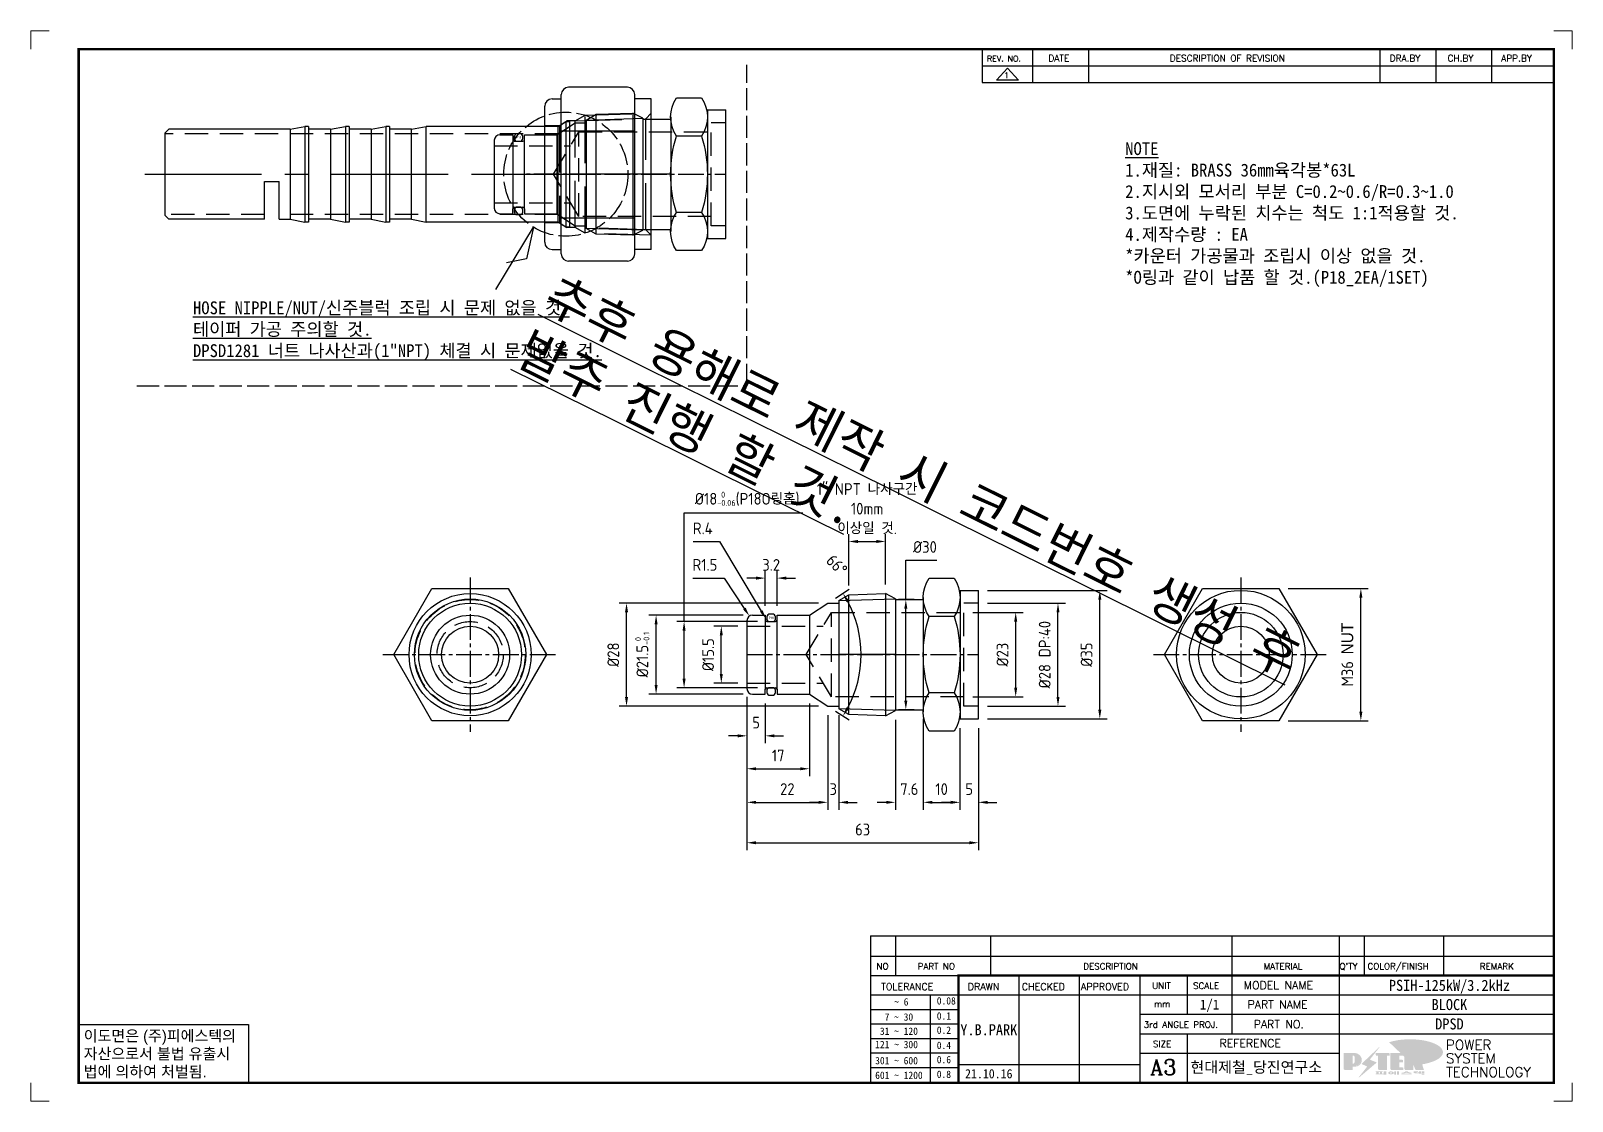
# Model space of a CAD drawing. Header units: millimetres. Extents: x 6089 to 10633, y -545 to 822.
# Drawn here: x 8567.2 to 8986.7, y -545.3 to -254 of the extents above; entities that cross this region are included whole.
import ezdxf
from ezdxf.enums import TextEntityAlignment as Align

# ---------------------------------------------------------------- set-up
doc = ezdxf.new("R2010")
doc.units = ezdxf.units.MM
for name, pattern in [('AM_ISO02W050', [7.5, 6, -1.5]), ('CENTER', [50.8, 31.75, -6.35, 6.35, -6.35]), ('CENTER1', [10, 7, -1, 1, -1]), ('HIDDEN', [9.525, 6.35, -3.175]), ('HIDDENX2', [19.05, 12.7, -6.35])]:
    doc.linetypes.add(name, pattern=pattern)
for name, color, linetype in [('CENTER', 1, 'CENTER'), ('FORMAT-1', 7, 'Continuous'), ('line', 3, 'Continuous'), ('THIN', 3, 'Continuous')]:
    doc.layers.add(name, color=color, linetype=linetype)
doc.styles.add('h1', font='')
doc.styles.add('HAN', font='')
doc.styles.add('RC', font='ROMANC.SHX')
doc.styles.add('ROMANT', font='romant')
doc.styles.add('RT', font='ROMANT.SHX', dxfattribs={"oblique": 15})
doc.styles.get("Standard").update_dxf_attribs({"font": 'ISOCP.SHX', "bigfont": 'WHGTXT.SHX'})
doc.styles.get('h1').set_extended_font_data('New Gulim')
doc.styles.get('HAN').set_extended_font_data('GulimChe')
doc.dimstyles.new('PS-1', dxfattribs={"dimtxt": 3.2, "dimasz": 2.5, "dimexe": 2, "dimexo": 2.5, "dimgap": 2, "dimtad": 1, "dimtoh": 1, "dimrnd": 0.05, "dimzin": 12, "dimdsep": 46, "dimtxsty": 'Standard', "dimcen": 0, "dimclrt": 2, "dimazin": 3, "dimtfac": 1, "dimtofl": 0, "dimtmove": 0, "dimatfit": 3, "dimfxl": 0, "dimtolj": 1, "dimtzin": 0, "dimarcsym": 0})

# ---------------------------------------------------------------- blocks, each defined once
blk = doc.blocks.new('re3')
at = {"color": 180}
for p, q in [((0, 0), (0, -4.55)), ((6.87, -0.64), (3.86, -3.91)), ((9.88, -3.91), (3.86, -3.91)), ((6.87, -0.64), (9.88, -3.91)), ((13.74, -4.55), (13.74, 0)), ((28.97, -4.55), (28.97, 0)), ((108.25, -4.55), (108.25, 0)), ((123.49, -4.55), (123.49, 0)), ((138.64, -4.55), (138.64, 0)), ((0, -4.55), (155.53, -4.55))]:
    blk.add_line(p, q, dxfattribs=at)
at = {"color": 2, "style": 'RC', "oblique": 15}
blk.add_attdef('REV.NO', text='', height=1.56, dxfattribs=at).set_placement((6.59, -2.56), align=Align.MIDDLE_CENTER)
blk.add_attdef('-1', text='', height=1.56, dxfattribs=at).set_placement((9.37, -1.66), align=Align.MIDDLE_LEFT)
at = {"color": 2, "style": 'HAN'}
for tag, p in [('REV.-DATE', (21.36, -2.28)), ('DRA.BY', (115.87, -2.28)), ('CH.BY', (131.07, -2.28)), ('APP.BY', (147.09, -2.28))]:
    blk.add_attdef(tag, text='', height=2.5, dxfattribs=at).set_placement(p, align=Align.MIDDLE_CENTER)
blk.add_attdef('DESCRIPTION-OF-REVISION', text='', height=2.5, dxfattribs=at).set_placement((31.61, -2.28), align=Align.MIDDLE_LEFT)
blk = doc.blocks.new('no3')
at = {"color": 180}
for p, q in [((0, 5.5), (0, 0)), ((0, 5.5), (186, 5.5)), ((6.79, 5.5), (6.79, 0)), ((32.74, 0.11), (32.74, 5.5)), ((98.4, 5.5), (98.4, 0)), ((127.61, 5.5), (127.61, 0)), ((134.43, 5.5), (134.43, 0)), ((155.98, 5.5), (155.98, 0))]:
    blk.add_line(p, q, dxfattribs=at)
at = {"color": 2, "style": 'HAN'}
for tag, p in [('PART-NO', (19.76, 2.75)), ('MATERIAL', (111.38, 2.75)), ("Q'TY", (131.02, 2.75)), ('COLOR/FINISH', (145.2, 2.75)), ('REMARK', (170.76, 2.75))]:
    blk.add_attdef(tag, text='', height=2.9, dxfattribs=at).set_placement(p, align=Align.MIDDLE_CENTER)
blk.add_attdef('DESCRIPTION', text='', height=2.9, dxfattribs=at).set_placement((34.51, 2.75), align=Align.MIDDLE_LEFT)
at = {"color": 2, "style": 'RT', "oblique": 15}
blk.add_attdef('NO', text='', height=1.74, dxfattribs=at).set_placement((3.38, 2.51), align=Align.MIDDLE_CENTER)
blk = doc.blocks.new('t3')
for p, q in [((0, 15.88), (46.25, 15.88)), ((0, 15.88), (0, 0)), ((46.25, 15.88), (46.25, 0)), ((0, 0), (46.25, 0))]:
    blk.add_line(p, q)
at = {"color": 1, "style": 'h1'}
for s, p in [('이도면은 (주)피에스텍의', (1.4, 11.29)), ('자산으로서 불법 유출시', (1.4, 6.41)), ('법에 의하여 처벌됨.', (1.4, 1.52))]:
    blk.add_text(s, height=3, dxfattribs=at).set_placement(p)
blk = doc.blocks.new('new LOGO')
at = {"layer": 'line'}
h = blk.add_hatch(color=1, dxfattribs=at)
h.paths.add_polyline_path([(41.5, 16.4), (54.3, 16.4, 1), (54.3, 82.9), (0, 82.9), (0, -0.1), (41.5, -0.1)])
h.paths.add_polyline_path([(41.5, 27.9), (41.5, 71.9), (43.6, 71.9, -0.414214), (54.6, 60.9), (54.6, 38.9, -0.414214), (43.6, 27.9)], flags=16)
h.paths.add_polyline_path([(214.7, 71.9), (227.5, 71.9), (227.5, 82.9), (159.7, 82.9), (159.7, 71.9), (172.5, 71.9), (172.5, -0.1), (214.7, -0.1)])
h.paths.add_polyline_path([(276, 37.4), (294.8, 37.4), (294.8, 49.1), (276, 49.1), (276, 71.9), (294.8, 71.9), (294.8, 82.9), (234.5, 82.9), (234.5, -0.1), (297, -0.1), (297, 10.9), (276, 10.9)])
h.paths.add_polyline_path([(347.2, 35.2), (359.7, -0.1), (400.5, -0.1), (379.6, 66.8), (399.7, 82.9), (380.6, 82.9), (347.2, 61.6), (347.2, 82.9), (305.5, 82.9), (305.5, -0.1), (347.2, -0.1)])
h = blk.add_hatch(color=250, dxfattribs=at)
h.paths.add_polyline_path([(44.5, 69.4), (46.6, 69.4, -0.129793), (52, 68, 0.221832), (43.6, 71.9), (41.5, 71.9), (41.5, 27.9), (43.6, 27.9, 0.02048), (44.5, 28)], flags=17)
h.paths.add_polyline_path([(44.5, 13.9), (57.3, 13.9, 0.72362), (77.1, 73.9, -0.679777), (54.3, 16.4), (41.5, 16.4), (41.5, -0.1), (3, -0.1), (3, -2.6), (44.5, -2.6)])
h.paths.add_polyline_path([(117.9, 14.2), (71.5, -44.4), (77.1, -39.6), (120.8, 15.6), (92, 28.9), (173.3, 106), (177.5, 111.4), (89.1, 27.6)])
h.paths.add_polyline_path([(162.7, 71.9), (162.7, 69.4), (172.5, 69.4), (172.5, 71.9)], flags=17)
h.paths.add_polyline_path([(217.7, 69.4), (230.5, 69.4), (230.5, 80.4), (227.5, 80.4), (227.5, 71.9), (214.7, 71.9), (214.7, -0.1), (175.5, -0.1), (175.5, -2.6), (217.7, -2.6)])
h.paths.add_polyline_path([(297.8, 46.6), (294.8, 46.6), (294.8, 37.4), (276, 37.4), (276, 10.9), (279, 10.9), (279, 34.9), (297.8, 34.9)])
h.paths.add_polyline_path([(300, 8.4), (297, 8.4), (297, -0.1), (237.5, -0.1), (237.5, -2.6), (300, -2.6)])
h.paths.add_polyline_path([(297.8, 80.4), (294.8, 80.4), (294.8, 71.9), (276, 71.9), (276, 49.1), (279, 49.1), (279, 69.4), (297.8, 69.4)])
h.paths.add_polyline_path([(350.2, 80.4), (347.2, 80.4), (347.2, 61.6), (350.2, 63.5)])
h.paths.add_polyline_path([(350.2, 26.7), (347.2, 35.2), (347.2, -0.1), (308.5, -0.1), (308.5, -2.6), (350.2, -2.6)])
h.paths.add_polyline_path([(402.7, 80.4), (396.5, 80.4), (379.6, 66.8), (400.5, -0.1), (361.8, -0.1), (362.7, -2.6), (403.5, -2.6), (382.6, 64.3)])
blk.add_hatch(color=5, dxfattribs=at).paths.add_polyline_path([(166.3, 35), (131, 49), (180.4, 112.7), (92, 28.9), (120.8, 15.6), (74.4, -43)])
h = blk.add_hatch(color=253, dxfattribs=at)
edge = h.paths.add_edge_path()
edge.add_ellipse((333.9, 86.4), major_axis=(-165.9, 0), ratio=0.39426, start_angle=111.51268, end_angle=334.46902)
edge.add_ellipse((314.1, 81.2), major_axis=(-153.7, 0), ratio=0.40699, start_angle=121.30662, end_angle=327.74369, ccw=False)
edge.add_line((394, 27.8), (394.7, 25.6))
h = blk.add_hatch(color=250, dxfattribs=at)
edge = h.paths.add_edge_path()
edge.add_ellipse((237.8, -17.6), major_axis=(-14.3, 0), ratio=0.526336, start_angle=192.2456, end_angle=269.07481)
edge.add_line((238.1, -10.1), (237.6, -10.1))
edge.add_ellipse((237.8, -17.6), major_axis=(-14.3, 0), ratio=0.526336, start_angle=270.92519, end_angle=449.07481)
edge.add_line((237.6, -25.1), (238.1, -25.1))
edge.add_ellipse((237.8, -17.6), major_axis=(-14.3, 0), ratio=0.526336, start_angle=450.92519, end_angle=527.7544)
edge.add_line((251.7, -19.2), (254.1, -19.2))
edge.add_line((254.1, -19.2), (254.1, -27.1))
edge.add_line((254.1, -27.1), (263.1, -27.1))
edge.add_line((263.1, -27.1), (263.1, -10.1))
edge.add_line((263.1, -10.1), (254.1, -10.1))
edge.add_line((254.1, -10.1), (254.1, -16))
edge.add_line((254.1, -16), (251.7, -16))
h.paths.add_polyline_path([(241, -16.4), (241, -18.7, -1), (234.4, -18.7), (234.4, -16.4, -1)], flags=16)
h.paths.add_polyline_path([(278.2, -10.1), (268.1, -10.1), (268.1, -27.1), (278.2, -27.1)])
h.paths.add_polyline_path([(310.3, -10.1), (310.3, -11.1, -0.157169), (289.3, -17.5), (294, -19.9, 0.128407), (316.3, -15.9, 0.128407), (338.6, -19.9), (343.3, -17.5, -0.157169), (322.2, -11.1), (322.2, -10.1)])
h.paths.add_polyline_path([(342.1, -25.1), (342.1, -22.3), (290.4, -22.3), (290.4, -25.1)])
h.paths.add_polyline_path([(352, -10.1), (352, -16.2, 0.414214), (354, -18.2), (378.7, -18.2), (378.7, -19.6), (390.2, -19.6), (390.2, -10.1), (378.7, -10.1), (378.7, -13.6), (374.7, -13.6), (374.7, -15.1), (378.7, -15.1), (378.7, -16.2), (364.7, -16.2), (364.7, -15.1), (371.2, -15.1), (371.2, -13.6), (364.7, -13.6), (364.7, -12.6), (374.7, -12.6), (374.7, -10.1)])
h.paths.add_polyline_path([(393.8, -10.1), (393.8, -19.6), (405, -19.6), (405, -10.1)])
h.paths.add_polyline_path([(405, -27.1), (405, -20.9), (356.8, -20.9), (356.8, -23), (391.8, -23), (391.8, -27.1)])
h.paths.add_polyline_path([(200.4, -10.1), (200.4, -22.3), (193.2, -22.3), (193.2, -12.6), (196.6, -12.6), (196.6, -10.1), (161, -10.1), (161, -12.6), (164.5, -12.6), (164.5, -22.3), (161, -22.3), (161, -25.1), (200.4, -25.1), (200.4, -27.1), (213.9, -27.1), (213.9, -10.1)])
h.paths.add_polyline_path([(182, -12.6), (175.6, -12.6), (175.6, -22.3), (182, -22.3)], flags=17)
blk = doc.blocks.new('format-3')
at = {"color": 3, "lineweight": 9}
for p, q in [((0, 286.3), (0, 291.3)), ((5, 291.3), (0, 291.3)), ((414.5, 291.3), (419.5, 291.3)), ((419.5, 286.3), (419.5, 291.3)), ((0, 5), (0, 0)), ((419.5, 5), (419.5, 0)), ((5, 0), (0, 0)), ((414.5, 0), (419.5, 0))]:
    blk.add_line(p, q, dxfattribs=at)
at = {"color": 180}
for p, q in [((258.97, 281.75), (258.97, 286.3)), ((272.71, 281.75), (272.71, 286.3)), ((287.94, 281.75), (287.94, 286.3)), ((367.22, 281.75), (367.22, 286.3)), ((382.45, 281.75), (382.45, 286.3)), ((397.61, 281.75), (397.61, 286.3)), ((258.97, 281.75), (414.5, 281.75)), ((228.5, 39.49), (228.5, 5)), ((228.5, 39.49), (414.5, 39.49)), ((235.29, 39.49), (235.29, 34.21)), ((261.24, 34.21), (261.24, 39.49)), ((326.9, 39.49), (326.9, 34.21)), ((356.11, 39.49), (356.11, 34.21)), ((362.93, 39.49), (362.93, 34.21)), ((384.48, 39.49), (384.48, 34.21)), ((228.5, 34.21), (252.48, 34.21)), ((268.96, 5), (268.96, 34.21)), ((285.45, 5), (285.45, 34.21)), ((301.94, 5), (301.94, 34.21)), ((314.72, 34.21), (314.72, 23.65)), ((326.9, 34.21), (326.9, 18.37)), ((356.11, 34.21), (356.11, 5)), ((228.5, 28.93), (252.48, 28.93)), ((244.89, 5.23), (244.89, 28.93)), ((252.48, 28.93), (414.5, 28.93)), ((228.5, 24.98), (252.48, 24.98)), ((228.5, 21.03), (252.48, 21.03)), ((301.94, 23.65), (414.5, 23.65)), ((228.5, 17.08), (252.48, 17.08)), ((301.94, 18.37), (414.5, 18.37)), ((314.72, 18.37), (314.72, 5)), ((228.5, 13.13), (252.48, 13.13)), ((301.94, 13.09), (356.11, 13.09)), ((228.5, 9.18), (252.48, 9.18)), ((252.48, 9.95), (301.94, 9.95))]:
    blk.add_line(p, q, dxfattribs=at)
at = {"const_width": 0.7}
blk.add_lwpolyline([(252.48, 5), (252.48, 34.21), (414.5, 34.21)], dxfattribs=at)
at = {"layer": 'FORMAT-1', "const_width": 0.7}
blk.add_lwpolyline([(13, 5), (13, 286.3), (414.5, 286.3), (414.5, 5)], close=True, dxfattribs=at)
blk.add_blockref('t3', (13, 5))
at = {"xscale": 0.05400000000000027, "yscale": 0.05400000000000027, "zscale": 0.05400000000000027}
blk.add_blockref('new LOGO', (357.35, 8.65), dxfattribs=at)
at = {"color": 2}
for s, height, style, p in [('REV. NO.', 1.56, 'RC', (260.23, 282.95)), ('DATE', 1.788, 'RC', (276.95, 282.94)), ('DESCRIPTION OF REVISION', 1.7875, 'RC', (309.98, 282.94)), ('DRA.BY', 1.788, 'RC', (369.83, 282.94)), ('CH.BY', 1.788, 'RC', (385.59, 282.94)), ('APP.BY', 1.788, 'RC', (400.18, 282.94)), ('COLOR/FINISH', 1.7424, 'RC', (363.8, 35.83)), ('NO', 1.742, 'RC', (230.16, 35.83)), ('PART NO', 1.742, 'RC', (241.36, 35.83)), ('DESCRIPTION', 1.7424, 'RC', (286.43, 35.83)), ('MATERIAL', 1.742, 'RC', (335.52, 35.83)), ("Q'TY", 1.742, 'RC', (356.17, 35.83)), ('REMARK', 1.742, 'RC', (394.37, 35.83)), (' TOLERANCE', 1.9, 'RC', (230.11, 30.22)), ('DRAWN', 1.9, 'RC', (255, 30.22)), ('CHECKED', 1.9, 'RC', (269.71, 30.22)), ('APPROVED', 1.9, 'RC', (285.8, 30.22)), ('UNIT', 1.742, 'RC', (305.19, 30.55)), ('SCALE', 1.742, 'RC', (316.32, 30.55)), ('MODEL NAME', 2.178, 'RC', (330.12, 30.46)), ('    ~ 6', 2, 'HAN', (229.8, 26.03)), ('0.08', 2, 'HAN', (246.57, 26.31)), ('mm', 1.742, 'RC', (305.67, 25.56)), ('PART NAME', 2.178, 'RC', (331.17, 25.24)), ('  7 ~ 30', 2, 'HAN', (229.8, 21.91)), ('0.1', 2, 'HAN', (246.57, 22.2)), ('3rd ANGLE PROJ.', 1.7424, 'RC', (302.87, 19.97)), ('PART NO.', 2.178, 'RC', (332.84, 19.85)), (' 31 ~ 120', 2, 'HAN', (229.8, 18.04)), ('0.2', 2, 'HAN', (246.57, 18.32)), ('REFERENCE', 2.178, 'RC', (323.52, 14.69)), ('121 ~ 300', 2, 'HAN', (229.8, 14.42)), ('0.4', 2, 'HAN', (246.57, 14.2)), ('SIZE', 1.742, 'RC', (305.39, 14.71)), ('301 ~ 600', 2, 'HAN', (229.8, 10.04)), ('0.6', 2, 'HAN', (246.57, 10.32)), ('601 ~ 1200', 2, 'HAN', (229.8, 6.05)), ('0.8', 2, 'HAN', (246.57, 6.33))]:
    blk.add_text(s, height=height, dxfattribs=dict(at, style=style)).set_placement(p)
at = {"style": 'ROMANT'}
for s, p in [('POWER', (385.15, 13.96)), ('SYSTEM', (385.15, 10.31)), ('TECHNOLOGY', (385.15, 6.56))]:
    blk.add_text(s, height=2.7, dxfattribs=at).set_placement(p)
at = {"color": 2, "lineweight": 25, "style": 'RC'}
blk.add_text('A3', height=4.182, dxfattribs=at).set_placement((304.61, 7.14))
at = {"style": 'HAN'}
for tag, height, p in [('MODEL-NAME', 3, (386.1, 31.53)), ('SCALE', 2.7, (320.81, 26.29)), ('PART-NAME', 3, (386.1, 26.29)), ('CH-BY', 3, (277.21, 19.44)), ('PART-NO', 3, (386.1, 21.01)), ('DRA-BY', 3, (260.72, 19.44)), ('APP-BY', 3, (293.7, 19.44)), ('DRA-DATE', 2.5, (260.72, 7.47)), ('CH-DATE', 2.5, (277.21, 7.47)), ('APP-DATE', 2.5, (293.7, 7.47)), ('관련업체', 3, (333.52, 9.26))]:
    blk.add_attdef(tag, text='', height=height, dxfattribs=at).set_placement(p, align=Align.MIDDLE_CENTER)
blk = doc.blocks.new('A$C2CBF475D')
at = {"color": 6}
for p, q in [((-77, 12.25), (-73, 13)), ((-73, 13), (-73, -13)), ((-72, 13), (-73, 13)), ((-72, 13), (-72, -13)), ((-66, 12.25), (-62, 13)), ((-62, 13), (-62, -13)), ((-61, 13), (-62, 13)), ((-61, 13), (-61, -13)), ((-55, 12.25), (-51, 13)), ((-51, 13), (-51, -13)), ((-50, 13), (-51, 13)), ((-50, 13), (-50, -13)), ((-44, 12.25), (-40, 13)), ((-40, -13), (-40, 13)), ((-4.08, 13), (-40, 13)), ((-4.08, 12.99), (-2, 14.34)), ((-4.08, -13), (-4.08, 13)), ((-2, 14.34), (-2, -14.34)), ((-2, 14.34), (-1, 14.34)), ((-1, 14.34), (-1, -14.34)), ((-111, 11.25), (-110, 12.25)), ((-111, -11.25), (-111, 11.25)), ((-77, 12.25), (-110, 12.25)), ((-77, 12.25), (-77, -12.25)), ((-66, 12.25), (-72, 12.25)), ((-66, 12.25), (-66, -12.25)), ((-55, 12.25), (-61, 12.25)), ((-55, 12.25), (-55, -12.25)), ((-44, 12.25), (-50, 12.25)), ((-44, -12.25), (-44, 12.25)), ((-84, -2), (-80, -2)), ((-84, -12.25), (-84, -2)), ((-80, -12.25), (-80, -2)), ((-110, -12.25), (-111, -11.25)), ((-84, -12.25), (-110, -12.25)), ((-80, -12.25), (-77, -12.25)), ((-77, -12.25), (-73, -13)), ((-66, -12.25), (-72, -12.25)), ((-66, -12.25), (-62, -13)), ((-55, -12.25), (-61, -12.25)), ((-55, -12.25), (-51, -13)), ((-44, -12.25), (-50, -12.25)), ((-44, -12.25), (-40, -13)), ((-72, -13), (-73, -13)), ((-61, -13), (-62, -13)), ((-50, -13), (-51, -13)), ((-4.08, -13), (-40, -13)), ((-4.08, -12.99), (-2, -14.34)), ((-2, -14.34), (-1, -14.34))]:
    blk.add_line(p, q, dxfattribs=at)
at = {"color": 2, "linetype": 'HIDDEN'}
for p, q in [((-4.08, 11), (-1, 13)), ((-4.08, 11), (-111, 11)), ((-84, -11), (-111, -11)), ((-4.08, -11), (-77, -11)), ((-4.08, -11), (-1, -13))]:
    blk.add_line(p, q, dxfattribs=at)
at = {"color": 1, "linetype": 'CENTER'}
blk.add_line((-116.57, 0), (6.31, 0), dxfattribs=at)
blk = doc.blocks.new('A$C706B1240')
at = {"color": 230}
for p, q in [((0, -21.67), (0, 21.67)), ((18, 23.67), (2, 23.67)), ((20, -21.67), (20, 21.67)), ((-4.5, -18.5), (-4.5, 18.5)), ((-2.5, 20.5), (0, 20.5)), ((24.5, 20.5), (20, 20.5)), ((24.5, -20.5), (24.5, 20.5)), ((0, 11.84), (20, 11.84)), ((0, -11.84), (20, -11.84)), ((-2.5, -20.5), (0, -20.5)), ((24.5, -20.5), (20, -20.5)), ((18, -23.67), (2, -23.67))]:
    blk.add_line(p, q, dxfattribs=at)
at = {"color": 2, "linetype": 'HIDDENX2'}
for p, q in [((-0.5, 13.21), (-4.5, 13.21)), ((-0.5, 13.21), (1.49, 14.5)), ((-0.5, 13.21), (-0.5, -13.21)), ((3.8, 14.5), (1.49, 14.5)), ((6.5, -16.06), (6.5, 16.06)), ((-0.5, -13.21), (-4.5, -13.21)), ((-0.5, -13.21), (1.49, -14.5)), ((3.8, -14.5), (1.49, -14.5))]:
    blk.add_line(p, q, dxfattribs=at)
at = {"color": 1, "linetype": 'CENTER1'}
blk.add_line((29.5, 0), (-9.5, 0), dxfattribs=at)
at = {"color": 2, "linetype": 'HIDDENX2'}
for points in [[(3.8, 14.5), (6.5, 16.06), (24.5, 16.62)], [(22.98, -15.1), (3.8, -14.5), (3.8, 14.5), (22.98, 15.1)], [(24.5, -16.62), (22.98, -15.1), (22.98, 15.1), (24.5, 16.62)], [(24.5, -16.62), (6.5, -16.06), (3.8, -14.5)]]:
    blk.add_lwpolyline(points, dxfattribs=at)
at = {"color": 230}
for centre, start, end in [((2, 21.67), 90, 180), ((18, 21.67), 360, 90), ((-2.5, 18.5), 90, 180), ((-2.5, -18.5), 180, 270), ((2, -21.67), 180, 270), ((18, -21.67), 270, 0)]:
    blk.add_arc(centre, 2, start, end, dxfattribs=at)
blk = doc.blocks.new('A$C6B0A16A3')
for p, q in [((2.5, 14.75), (2.5, -14.75)), ((5.21, -16.31), (5.21, 16.31)), ((15.21, 16.62), (15.21, -16.62))]:
    blk.add_line(p, q)
blk.add_lwpolyline([(2.5, 14.75), (17.92, 15.23), (17.92, -15.23), (2.5, -14.75)])
at = {"layer": 'CENTER'}
blk.add_line((17.92, 0), (2.5, 0), dxfattribs=at)
at = {"layer": 'THIN'}
for p, q in [((2.5, 14.75), (5.21, 16.31)), ((5.21, 16.31), (15.21, 16.62)), ((17.92, 15.23), (15.21, 16.62)), ((5.21, -16.31), (2.5, -14.75)), ((15.21, -16.62), (5.21, -16.31)), ((15.21, -16.62), (17.92, -15.23))]:
    blk.add_line(p, q, dxfattribs=at)
blk = doc.blocks.new('A$C01193391')
at = {"color": 30}
for p, q in [((-2.21, 17.5), (3, 17.5)), ((-2, 17.5), (-2, -17.5)), ((3, -17.5), (3, 17.5)), ((-43, 10.75), (-38, 14)), ((-38, 14), (-35, 14)), ((-19.58, 15), (-12, 15)), ((-12, 15.59), (-12, -15.59)), ((-60, 9.25), (-60, -9.25)), ((-58.5, 10.75), (-55, 10.75)), ((-55, 10.75), (-55, 9.4)), ((-55, 9.4), (-55, -9.4)), ((-54.6, 9), (-52.2, 9)), ((-51.8, 10.75), (-43, 10.75)), ((-51.8, 9.4), (-51.8, 10.75)), ((-51.8, -9.4), (-51.8, 9.4)), ((-43, 10.75), (-43, -10.75)), ((-3.61, 10.39), (-10.4, 10.39)), ((-58.5, -10.75), (-55, -10.75)), ((-55, -10.75), (-55, -9.4)), ((-54.6, -9), (-52.2, -9)), ((-51.8, -9.4), (-51.8, -10.75)), ((-51.8, -10.75), (-43, -10.75)), ((-43, -10.75), (-38, -14)), ((-3.61, -10.39), (-10.4, -10.39)), ((-38, -14), (-35, -14)), ((-19.58, -15), (-12, -15)), ((-2.21, -17.5), (3, -17.5))]:
    blk.add_line(p, q, dxfattribs=at)
at = {"color": 2, "linetype": 'HIDDEN'}
for p, q in [((3, 14), (-1, 14)), ((-1, -14), (-1, 14)), ((-37, -11.5), (-37, 11.5)), ((-60, 7.75), (-39.25, 7.75)), ((-60, -7.75), (-39.25, -7.75)), ((3, -14), (-1, -14))]:
    blk.add_line(p, q, dxfattribs=at)
at = {"color": 1, "linetype": 'CENTER1'}
blk.add_line((-60, 0), (3, 0), dxfattribs=at)
at = {"color": 30}
blk.add_lwpolyline([(-3.61, 20.78, -0.309401), (-3.61, 10.39, -0.154701), (-3.61, -10.39, -0.309401), (-3.61, -20.78), (-10.4, -20.78, -0.309401), (-10.4, -10.39, -0.154701), (-10.4, 10.39, -0.309401), (-10.4, 20.78)], format="xyb", close=True, dxfattribs=at)
for points in [[(-54.06, 11, 0.536675), (-54.06, 9), (-52.74, 9, 0.536675), (-52.74, 11)], [(-54.06, -9, 0.536675), (-54.06, -11), (-52.74, -11, 0.536675), (-52.74, -9)]]:
    blk.add_lwpolyline(points, format="xyb", close=True)
at = {"color": 2, "linetype": 'HIDDEN'}
blk.add_lwpolyline([(-1, -11.5), (-37, -11.5), (-43.91, 0), (-37, 11.5), (-1, 11.5)], dxfattribs=at)
at = {"color": 30}
for centre, radius, start, end in [((-58.5, 9.25), 1.5, 90, 180), ((-54.6, 9.4), 0.4, 180, 270), ((-52.2, 9.4), 0.4, 270, 0), ((-58.5, -9.25), 1.5, 180, 270), ((-54.6, -9.4), 0.4, 90, 180), ((-52.2, -9.4), 0.4, 0, 90)]:
    blk.add_arc(centre, radius, start, end, dxfattribs=at)
blk.add_blockref('A$C6B0A16A3', (-37.5, 0))
at = {"color": 2}
blk.add_text('P18', height=0.6, dxfattribs=at).set_placement((-54.04, 10.02), align=Align.MIDDLE_LEFT)
blk = doc.blocks.new('*D448')
at = {"color": 0, "lineweight": -2}
for p, q in [((8761.09, -412.99), (8735.37, -412.99)), ((8737.37, -431.99), (8737.37, -415.49)), ((8761.09, -434.49), (8735.37, -434.49))]:
    blk.add_line(p, q, dxfattribs=at)
at = {"color": 0}
for points in [[(8736.96, -415.49), (8737.79, -415.49), (8737.37, -412.99)], [(8736.96, -431.99), (8737.79, -431.99), (8737.37, -434.49)]]:
    blk.add_solid(points, dxfattribs=at)
at = {"layer": 'DEFPOINTS', "color": 0}
for p in [(8737.37, -412.99), (8763.59, -412.99), (8763.59, -434.49)]:
    blk.add_point(p, dxfattribs=at)
at = {"color": 2, "insert": (8733.63, -423.74), "char_height": 3.2, "attachment_point": 5, "rotation": 90}
blk.add_mtext('\\A1;%%C21.5{\\H1.600000;\\S 0^ -0.1;}', dxfattribs=at)
blk = doc.blocks.new('*D458')
at = {"color": 0, "lineweight": -2}
for p, q in [((8759.59, -415.99), (8753.12, -415.99)), ((8755.12, -428.99), (8755.12, -418.49)), ((8759.59, -431.49), (8753.12, -431.49))]:
    blk.add_line(p, q, dxfattribs=at)
at = {"color": 0}
for points in [[(8754.7, -418.49), (8755.54, -418.49), (8755.12, -415.99)], [(8754.7, -428.99), (8755.54, -428.99), (8755.12, -431.49)]]:
    blk.add_solid(points, dxfattribs=at)
at = {"layer": 'DEFPOINTS', "color": 0}
for p in [(8755.12, -415.99), (8762.09, -415.99), (8762.09, -431.49)]:
    blk.add_point(p, dxfattribs=at)
at = {"color": 2, "insert": (8751.52, -423.74), "char_height": 3.2, "attachment_point": 5, "rotation": 90}
blk.add_mtext('\\A1;%%C15.5', dxfattribs=at)
blk = doc.blocks.new('*D451')
at = {"color": 0, "lineweight": -2}
for p, q in [((8781.59, -409.74), (8727.32, -409.74)), ((8729.32, -435.24), (8729.32, -412.24)), ((8781.59, -437.74), (8727.32, -437.74))]:
    blk.add_line(p, q, dxfattribs=at)
at = {"color": 0}
for points in [[(8728.91, -412.24), (8729.74, -412.24), (8729.32, -409.74)], [(8728.91, -435.24), (8729.74, -435.24), (8729.32, -437.74)]]:
    blk.add_solid(points, dxfattribs=at)
at = {"layer": 'DEFPOINTS', "color": 0}
for p in [(8729.32, -409.74), (8784.09, -409.74), (8784.09, -437.74)]:
    blk.add_point(p, dxfattribs=at)
at = {"color": 2, "insert": (8725.72, -423.74), "char_height": 3.2, "attachment_point": 5, "rotation": 90}
blk.add_mtext('\\A1;%%C28', dxfattribs=at)
blk = doc.blocks.new('*D452')
at = {"color": 0, "lineweight": -2}
for p, q in [((8786.19, -408.38), (8789.91, -405.96)), ((8786.19, -439.1), (8789.91, -441.52))]:
    blk.add_line(p, q, dxfattribs=at)
blk.add_arc((8762.55, -423.74), 30.63, 331.6544, 28.3456, dxfattribs=at)
at = {"color": 0}
for points in [[(8789.15, -409.41), (8789.86, -408.99), (8788.23, -407.05)], [(8789.86, -438.49), (8789.15, -438.07), (8788.23, -440.43)]]:
    blk.add_solid(points, dxfattribs=at)
at = {"layer": 'DEFPOINTS', "color": 0}
for p in [(8784.09, -409.74), (8779.09, -412.99), (8792.61, -429.59), (8779.09, -434.49), (8784.09, -437.74)]:
    blk.add_point(p, dxfattribs=at)
at = {"color": 2, "insert": (8786.57, -399.35), "char_height": 3.2, "attachment_point": 5, "rotation": 315.4368}
blk.add_mtext('\\A1;66°', dxfattribs=at)
blk = doc.blocks.new('*D459')
at = {"color": 0, "lineweight": -2}
for p, q in [((8762.09, -435.49), (8762.09, -447.83)), ((8767.09, -436.99), (8767.09, -447.83)), ((8759.59, -445.83), (8757.09, -445.83)), ((8769.59, -445.83), (8772.09, -445.83))]:
    blk.add_line(p, q, dxfattribs=at)
at = {"color": 0}
for points in [[(8759.59, -445.42), (8759.59, -446.25), (8762.09, -445.83)], [(8769.59, -445.42), (8769.59, -446.25), (8767.09, -445.83)]]:
    blk.add_solid(points, dxfattribs=at)
at = {"layer": 'DEFPOINTS', "color": 0}
for p in [(8762.09, -432.99), (8767.09, -434.49), (8767.09, -445.83)]:
    blk.add_point(p, dxfattribs=at)
at = {"color": 2, "insert": (8764.59, -442.23), "char_height": 3.2, "attachment_point": 5}
blk.add_mtext('\\A1;5', dxfattribs=at)
blk = doc.blocks.new('*D460')
at = {"color": 0, "lineweight": -2}
for p, q in [((8767.09, -410.49), (8767.09, -400.91)), ((8770.29, -410.49), (8770.29, -400.91)), ((8764.59, -402.91), (8762.09, -402.91)), ((8772.79, -402.91), (8775.29, -402.91))]:
    blk.add_line(p, q, dxfattribs=at)
at = {"color": 0}
for points in [[(8764.59, -402.49), (8764.59, -403.32), (8767.09, -402.91)], [(8772.79, -402.49), (8772.79, -403.32), (8770.29, -402.91)]]:
    blk.add_solid(points, dxfattribs=at)
at = {"layer": 'DEFPOINTS', "color": 0}
for p in [(8770.29, -402.91), (8767.09, -412.99), (8770.29, -412.99)]:
    blk.add_point(p, dxfattribs=at)
at = {"color": 2, "insert": (8768.69, -399.31), "char_height": 3.2, "attachment_point": 5}
blk.add_mtext('\\A1;3.2', dxfattribs=at)
blk = doc.blocks.new('*D447')
at = {"color": 0, "lineweight": -2}
for p, q in [((8762.09, -435.49), (8762.09, -456.79)), ((8779.09, -436.99), (8779.09, -456.79)), ((8764.59, -454.79), (8776.59, -454.79))]:
    blk.add_line(p, q, dxfattribs=at)
at = {"color": 0}
for points in [[(8764.59, -454.38), (8764.59, -455.21), (8762.09, -454.79)], [(8776.59, -454.38), (8776.59, -455.21), (8779.09, -454.79)]]:
    blk.add_solid(points, dxfattribs=at)
at = {"layer": 'DEFPOINTS', "color": 0}
for p in [(8762.09, -432.99), (8779.09, -434.49), (8779.09, -454.79)]:
    blk.add_point(p, dxfattribs=at)
at = {"color": 2, "insert": (8770.59, -451.19), "char_height": 3.2, "attachment_point": 5}
blk.add_mtext('\\A1;17', dxfattribs=at)
blk = doc.blocks.new('*D449')
at = {"color": 0, "lineweight": -2}
for p, q in [((8744.99, -414.74), (8744.99, -385.18)), ((8744.99, -385.18), (8777.33, -385.18)), ((8764.99, -414.74), (8742.99, -414.74)), ((8744.99, -430.24), (8744.99, -417.24)), ((8764.99, -432.74), (8742.99, -432.74))]:
    blk.add_line(p, q, dxfattribs=at)
at = {"color": 0}
for points in [[(8744.57, -417.24), (8745.41, -417.24), (8744.99, -414.74)], [(8744.57, -430.24), (8745.41, -430.24), (8744.99, -432.74)]]:
    blk.add_solid(points, dxfattribs=at)
at = {"layer": 'DEFPOINTS', "color": 0}
for p in [(8744.99, -414.74), (8767.49, -414.74), (8767.49, -432.74)]:
    blk.add_point(p, dxfattribs=at)
at = {"color": 2, "insert": (8762.16, -381.32), "char_height": 3.2, "attachment_point": 5}
blk.add_mtext('\\A1;%%C18{\\H1.600000;\\S 0^ -0.06;}(P18O링홈)', dxfattribs=at)
blk = doc.blocks.new('*D446')
at = {"color": 0, "lineweight": -2}
for p, q in [((8762.09, -435.24), (8762.09, -465.93)), ((8784.09, -440.24), (8784.09, -465.93)), ((8764.59, -463.93), (8781.59, -463.93))]:
    blk.add_line(p, q, dxfattribs=at)
at = {"color": 0}
for points in [[(8764.59, -463.52), (8764.59, -464.35), (8762.09, -463.93)], [(8781.59, -463.52), (8781.59, -464.35), (8784.09, -463.93)]]:
    blk.add_solid(points, dxfattribs=at)
at = {"layer": 'DEFPOINTS', "color": 0}
for p in [(8762.09, -432.74), (8784.09, -437.74), (8784.09, -463.93)]:
    blk.add_point(p, dxfattribs=at)
at = {"color": 2, "insert": (8773.09, -460.33), "char_height": 3.2, "attachment_point": 5}
blk.add_mtext('\\A1;22', dxfattribs=at)
blk = doc.blocks.new('*D453')
at = {"color": 0, "lineweight": -2}
for p, q in [((8784.09, -440.24), (8784.09, -465.93)), ((8787.09, -440.24), (8787.09, -465.93)), ((8781.59, -463.93), (8779.09, -463.93)), ((8789.59, -463.93), (8792.09, -463.93))]:
    blk.add_line(p, q, dxfattribs=at)
at = {"color": 0}
for points in [[(8781.59, -463.52), (8781.59, -464.35), (8784.09, -463.93)], [(8789.59, -463.52), (8789.59, -464.35), (8787.09, -463.93)]]:
    blk.add_solid(points, dxfattribs=at)
at = {"layer": 'DEFPOINTS', "color": 0}
for p in [(8784.09, -437.74), (8787.09, -437.74), (8787.09, -463.93)]:
    blk.add_point(p, dxfattribs=at)
at = {"color": 2, "insert": (8785.59, -460.33), "char_height": 3.2, "attachment_point": 5}
blk.add_mtext('\\A1;3', dxfattribs=at)
blk = doc.blocks.new('*D454')
at = {"color": 0, "lineweight": -2}
for p, q in [((8789.8, -404.93), (8789.8, -390.94)), ((8792.3, -392.94), (8797.3, -392.94)), ((8799.8, -404.62), (8799.8, -390.94))]:
    blk.add_line(p, q, dxfattribs=at)
at = {"color": 0}
for points in [[(8792.3, -392.52), (8792.3, -393.36), (8789.8, -392.94)], [(8797.3, -392.52), (8797.3, -393.36), (8799.8, -392.94)]]:
    blk.add_solid(points, dxfattribs=at)
at = {"layer": 'DEFPOINTS', "color": 0}
for p in [(8799.8, -392.94), (8789.8, -407.43), (8799.8, -407.12)]:
    blk.add_point(p, dxfattribs=at)
at = {"color": 2, "insert": (8794.8, -384.01), "char_height": 3.2, "attachment_point": 5}
blk.add_mtext('\\A1;1" NPT 나사구간\\P10mm\\P이상일 것.', dxfattribs=at)
blk = doc.blocks.new('*D455')
at = {"color": 0, "lineweight": -2}
for p, q in [((8802.5, -441.47), (8802.5, -465.93)), ((8810.08, -441.24), (8810.08, -465.93)), ((8800, -463.93), (8797.5, -463.93)), ((8812.58, -463.93), (8815.08, -463.93))]:
    blk.add_line(p, q, dxfattribs=at)
at = {"color": 0}
for points in [[(8800, -463.52), (8800, -464.35), (8802.5, -463.93)], [(8812.58, -463.52), (8812.58, -464.35), (8810.08, -463.93)]]:
    blk.add_solid(points, dxfattribs=at)
at = {"layer": 'DEFPOINTS', "color": 0}
for p in [(8802.5, -438.97), (8810.08, -438.74), (8810.08, -463.93)]:
    blk.add_point(p, dxfattribs=at)
at = {"color": 2, "insert": (8806.29, -460.33), "char_height": 3.2, "attachment_point": 5}
blk.add_mtext('\\A1;7.6', dxfattribs=at)
blk = doc.blocks.new('*D450')
at = {"color": 0, "lineweight": -2}
for p, q in [((8762.09, -435.49), (8762.09, -476.93)), ((8825.09, -443.74), (8825.09, -476.93)), ((8764.59, -474.93), (8822.59, -474.93))]:
    blk.add_line(p, q, dxfattribs=at)
at = {"color": 0}
for points in [[(8764.59, -474.51), (8764.59, -475.35), (8762.09, -474.93)], [(8822.59, -474.51), (8822.59, -475.35), (8825.09, -474.93)]]:
    blk.add_solid(points, dxfattribs=at)
at = {"layer": 'DEFPOINTS', "color": 0}
for p in [(8762.09, -432.99), (8825.09, -441.24), (8825.09, -474.93)]:
    blk.add_point(p, dxfattribs=at)
at = {"color": 2, "insert": (8793.59, -471.33), "char_height": 3.2, "attachment_point": 5}
blk.add_mtext('\\A1;63', dxfattribs=at)
blk = doc.blocks.new('*D456')
at = {"color": 0, "lineweight": -2}
for p, q in [((8747.38, -402.9), (8755.91, -402.9)), ((8755.91, -402.9), (8761.38, -411.15))]:
    blk.add_line(p, q, dxfattribs=at)
at = {"color": 0}
blk.add_solid([(8761.73, -410.92), (8761.03, -411.39), (8762.76, -413.24)], dxfattribs=at)
at = {"layer": 'DEFPOINTS', "color": 0}
for p in [(8762.76, -413.24), (8763.59, -414.49)]:
    blk.add_point(p, dxfattribs=at)
at = {"color": 2, "insert": (8750.65, -399.3), "char_height": 3.2, "attachment_point": 5}
blk.add_mtext('\\A1;R1.5', dxfattribs=at)
blk = doc.blocks.new('*D457')
at = {"color": 0, "lineweight": -2}
for p, q in [((8747.5, -392.97), (8754.62, -392.97)), ((8754.62, -392.97), (8765.99, -411.86))]:
    blk.add_line(p, q, dxfattribs=at)
blk.add_arc((8767.49, -414.34), 0.4, 121.0451, 180, dxfattribs=at)
at = {"color": 0}
blk.add_solid([(8766.35, -411.64), (8765.64, -412.07), (8767.28, -414)], dxfattribs=at)
at = {"layer": 'DEFPOINTS', "color": 0}
for p in [(8767.28, -414), (8767.49, -414.34)]:
    blk.add_point(p, dxfattribs=at)
at = {"color": 2, "insert": (8750.06, -389.37), "char_height": 3.2, "attachment_point": 5}
blk.add_mtext('\\A1;R.4', dxfattribs=at)
blk = doc.blocks.new('*D461')
at = {"color": 0, "lineweight": -2}
for p, q in [((8810.08, -441.24), (8810.08, -465.93)), ((8820.08, -443.74), (8820.08, -465.93)), ((8812.58, -463.93), (8817.58, -463.93))]:
    blk.add_line(p, q, dxfattribs=at)
at = {"color": 0}
for points in [[(8812.58, -463.52), (8812.58, -464.35), (8810.08, -463.93)], [(8817.58, -463.52), (8817.58, -464.35), (8820.08, -463.93)]]:
    blk.add_solid(points, dxfattribs=at)
at = {"layer": 'DEFPOINTS', "color": 0}
for p in [(8810.08, -438.74), (8820.08, -441.24), (8820.08, -463.93)]:
    blk.add_point(p, dxfattribs=at)
at = {"color": 2, "insert": (8815.08, -460.33), "char_height": 3.2, "attachment_point": 5}
blk.add_mtext('\\A1;10', dxfattribs=at)
blk = doc.blocks.new('*D462')
at = {"color": 0, "lineweight": -2}
for p, q in [((8820.08, -443.74), (8820.08, -465.93)), ((8825.09, -443.74), (8825.09, -465.93)), ((8817.58, -463.93), (8815.08, -463.93)), ((8827.59, -463.93), (8830.09, -463.93))]:
    blk.add_line(p, q, dxfattribs=at)
at = {"color": 0}
for points in [[(8817.58, -463.52), (8817.58, -464.35), (8820.08, -463.93)], [(8827.59, -463.52), (8827.59, -464.35), (8825.09, -463.93)]]:
    blk.add_solid(points, dxfattribs=at)
at = {"layer": 'DEFPOINTS', "color": 0}
for p in [(8820.08, -441.24), (8825.09, -441.24), (8825.09, -463.93)]:
    blk.add_point(p, dxfattribs=at)
at = {"color": 2, "insert": (8822.59, -460.33), "char_height": 3.2, "attachment_point": 5}
blk.add_mtext('\\A1;5', dxfattribs=at)
blk = doc.blocks.new('*D463')
at = {"color": 0, "lineweight": -2}
for p, q in [((8909.4, -405.74), (8931.18, -405.74)), ((8929.18, -439.24), (8929.18, -408.24)), ((8909.4, -441.74), (8931.18, -441.74))]:
    blk.add_line(p, q, dxfattribs=at)
at = {"color": 0}
for points in [[(8928.77, -408.24), (8929.6, -408.24), (8929.18, -405.74)], [(8928.77, -439.24), (8929.6, -439.24), (8929.18, -441.74)]]:
    blk.add_solid(points, dxfattribs=at)
at = {"layer": 'DEFPOINTS', "color": 0}
for p in [(8906.9, -405.74), (8929.18, -405.74), (8906.9, -441.74)]:
    blk.add_point(p, dxfattribs=at)
at = {"color": 2, "insert": (8925.52, -423.74), "char_height": 3.2, "attachment_point": 5, "rotation": 90}
blk.add_mtext('\\A1;M36 {\\fGulim|b0|i0|c129|p50;NUT}', dxfattribs=at)
blk = doc.blocks.new('*D465')
at = {"color": 0, "lineweight": -2}
for p, q in [((8805.34, -408.74), (8805.34, -398.03)), ((8805.34, -398.03), (8813.74, -398.03)), ((8807.58, -408.74), (8803.34, -408.74)), ((8805.34, -436.24), (8805.34, -411.24)), ((8807.58, -438.74), (8803.34, -438.74))]:
    blk.add_line(p, q, dxfattribs=at)
at = {"color": 0}
for points in [[(8804.92, -411.24), (8805.75, -411.24), (8805.34, -408.74)], [(8804.92, -436.24), (8805.75, -436.24), (8805.34, -438.74)]]:
    blk.add_solid(points, dxfattribs=at)
at = {"layer": 'DEFPOINTS', "color": 0}
for p in [(8805.34, -408.74), (8810.08, -408.74), (8810.08, -438.74)]:
    blk.add_point(p, dxfattribs=at)
at = {"color": 2, "insert": (8810.54, -394.43), "char_height": 3.2, "attachment_point": 5}
blk.add_mtext('\\A1;%%C30', dxfattribs=at)
blk = doc.blocks.new('*D466')
at = {"color": 0, "lineweight": -2}
for p, q in [((8827.59, -406.24), (8860.13, -406.24)), ((8858.13, -438.74), (8858.13, -408.74)), ((8827.59, -441.24), (8860.13, -441.24))]:
    blk.add_line(p, q, dxfattribs=at)
at = {"color": 0}
for points in [[(8857.72, -408.74), (8858.55, -408.74), (8858.13, -406.24)], [(8857.72, -438.74), (8858.55, -438.74), (8858.13, -441.24)]]:
    blk.add_solid(points, dxfattribs=at)
at = {"layer": 'DEFPOINTS', "color": 0}
for p in [(8825.09, -406.24), (8858.13, -406.24), (8825.09, -441.24)]:
    blk.add_point(p, dxfattribs=at)
at = {"color": 2, "insert": (8854.53, -423.74), "char_height": 3.2, "attachment_point": 5, "rotation": 90}
blk.add_mtext('\\A1;%%C35', dxfattribs=at)
blk = doc.blocks.new('*D467')
at = {"color": 0, "lineweight": -2}
for p, q in [((8823.59, -412.24), (8837.24, -412.24)), ((8835.24, -432.74), (8835.24, -414.74)), ((8823.59, -435.24), (8837.24, -435.24))]:
    blk.add_line(p, q, dxfattribs=at)
at = {"color": 0}
for points in [[(8834.82, -414.74), (8835.66, -414.74), (8835.24, -412.24)], [(8834.82, -432.74), (8835.66, -432.74), (8835.24, -435.24)]]:
    blk.add_solid(points, dxfattribs=at)
at = {"layer": 'DEFPOINTS', "color": 0}
for p in [(8821.09, -412.24), (8835.24, -412.24), (8821.09, -435.24)]:
    blk.add_point(p, dxfattribs=at)
at = {"color": 2, "insert": (8831.64, -423.74), "char_height": 3.2, "attachment_point": 5, "rotation": 90}
blk.add_mtext('\\A1;%%C23', dxfattribs=at)
blk = doc.blocks.new('*D468')
at = {"color": 0, "lineweight": -2}
for p, q in [((8827.59, -409.74), (8848.75, -409.74)), ((8846.75, -435.24), (8846.75, -412.24)), ((8827.59, -437.74), (8848.75, -437.74))]:
    blk.add_line(p, q, dxfattribs=at)
at = {"color": 0}
for points in [[(8846.34, -412.24), (8847.17, -412.24), (8846.75, -409.74)], [(8846.34, -435.24), (8847.17, -435.24), (8846.75, -437.74)]]:
    blk.add_solid(points, dxfattribs=at)
at = {"layer": 'DEFPOINTS', "color": 0}
for p in [(8825.09, -409.74), (8846.75, -409.74), (8825.09, -437.74)]:
    blk.add_point(p, dxfattribs=at)
at = {"color": 2, "insert": (8843.13, -423.74), "char_height": 3.2, "attachment_point": 5, "rotation": 90}
blk.add_mtext('\\A1;%%C28 DP:40', dxfattribs=at)

msp = doc.modelspace()

# ---------------------------------------------------------------- linework, layer by layer
at = {"color": 1, "linetype": 'CENTER1'}
for p, q in [((8686.754, -402.74), (8686.754, -444.74)), ((8896.509, -402.74), (8896.509, -444.74)), ((8662.969, -423.74), (8710.538, -423.74)), ((8872.725, -423.74), (8920.294, -423.74))]:
    msp.add_line(p, q, dxfattribs=at)
at = {"color": 6, "linetype": 'AM_ISO02W050'}
msp.add_lwpolyline([(8596.085, -350.573), (8762.034, -350.573), (8762.034, -263.183)], dxfattribs=at)
at = {"color": 2}
msp.add_lwpolyline([(8693.734, -324.392), (8704.034, -307.426), (8702.114, -316.019), (8696.66, -317.142)], dxfattribs=at)
at = {"color": 30}
for points in [[(8697.146, -441.74), (8676.361, -441.74), (8665.969, -423.74), (8676.361, -405.74), (8697.146, -405.74), (8707.538, -423.74), (8697.146, -441.74)], [(8906.902, -441.74), (8886.117, -441.74), (8875.725, -423.74), (8886.117, -405.74), (8906.902, -405.74), (8917.294, -423.74), (8906.902, -441.74)]]:
    msp.add_lwpolyline(points, dxfattribs=at)
at = {"color": 6, "linetype": 'AM_ISO02W050'}
msp.add_circle((8712.798, -292.991), 16.887, dxfattribs=at)
at = {"color": 30}
for centre, radius in [((8896.509, -423.74), 17.5), ((8686.754, -423.74), 14), ((8896.509, -423.74), 14), ((8686.754, -423.74), 10.75), ((8896.509, -423.74), 11.5), ((8686.754, -423.74), 7.75), ((8896.509, -423.74), 7.75)]:
    msp.add_circle(centre, radius, dxfattribs=at)
msp.add_circle((8686.754, -423.74), 16.625)
at = {"color": 2, "linetype": 'HIDDEN'}
for radius in [15, 9]:
    msp.add_circle((8686.754, -423.74), radius, dxfattribs=at)
at = {"layer": 'THIN'}
msp.add_circle((8686.754, -423.74), 15.146, dxfattribs=at)

# ---------------------------------------------------------------- block references
ref = msp.add_blockref('format-3', (8567.194, -545.26))
ref.add_attrib('DRA-DATE', '21.10.16', dxfattribs={"height": 2.5, "style": 'HAN'}).set_placement((8827.914, -537.785), align=Align.MIDDLE_CENTER)
ref.add_attrib('DRA-BY', 'Y.B.PARK', dxfattribs={"height": 3, "style": 'HAN'}).set_placement((8827.914, -525.818), align=Align.MIDDLE_CENTER)
ref.add_attrib('MODEL-NAME', 'PSIH-125kW/3.2kHz', dxfattribs={"lineweight": 35, "height": 3, "style": 'HAN'}).set_placement((8953.289, -513.735), align=Align.MIDDLE_CENTER)
ref.add_attrib('PART-NAME', 'BLOCK', dxfattribs={"lineweight": 35, "height": 3, "style": 'HAN'}).set_placement((8953.289, -518.966), align=Align.MIDDLE_CENTER)
ref.add_attrib('PART-NO', 'DPSD', dxfattribs={"lineweight": 35, "height": 3, "style": 'HAN'}).set_placement((8953.289, -524.246), align=Align.MIDDLE_CENTER)
ref.add_attrib('SCALE', '1/1', dxfattribs={"height": 2.7, "style": 'HAN'}).set_placement((8888.002, -518.966), align=Align.MIDDLE_CENTER)
ref.add_attrib('관련업체', '현대제철_당진연구소', dxfattribs={"height": 3, "style": 'HAN'}).set_placement((8900.717, -535.998), align=Align.MIDDLE_CENTER)
ref = msp.add_blockref('re3', (8826.16, -263.51))
ref.add_attrib('REV.NO', '1', dxfattribs={"color": 2, "height": 1.56, "style": 'RC'}).set_placement((8832.748, -266.068), align=Align.MIDDLE_CENTER)
for name, p in [('A$C01193391', (8753.336, -292.991)), ('A$C706B1240', (8711.557, -292.991)), ('A$C2CBF475D', (8714.798, -292.991)), ('A$C01193391', (8822.089, -423.74)), ('no3', (8795.694, -505.766))]:
    msp.add_blockref(name, p)

# ---------------------------------------------------------------- texts
at = {"color": 2, "char_height": 3.5, "attachment_point": 1, "style": 'HAN'}
for s, width, heights, insert in [('{\\LNOTE\\P}1.재질: BRASS 36mm육각봉*63L\\P2.지시외 모서리 부분 C=0.2~0.6/R=0.3~1.0\\P3.도면에 누락된 치수는 척도 1:1적용할 것.\\P{\\C1;4.제작수량 : EA\\P*카운터 가공물과 조립시 이상 없을 것.\\P*O링과 같이 납품 할 것.(P18_2EA/1SET)}', 230.12668, [74.666], (8865.044, -284.276)), ('{\\LHOSE NIPPLE/NUT/신주블럭 조립 시 문제 없을 것.\\P테이퍼 가공 주의할 것.\\PDPSD1281 너트 나사산과(1"NPT) 체결 시 문제없을 것. }', 130.09207, [19.808], (8611.326, -327.59))]:
    msp.add_mtext_dynamic_manual_height_columns(s, width=width, gutter_width=769.295, heights=heights, dxfattribs=dict(at, insert=insert))
at = {"color": 1, "insert": (8710.488, -320.327), "char_height": 10, "attachment_point": 1, "rotation": 333.60533, "style": 'HAN'}
msp.add_mtext_dynamic_manual_height_columns('{\\L추후 용해로 제작 시 코드번호 생성 후 발주 진행 할 것.}', width=230.12668, gutter_width=769.295, heights=[74.666], dxfattribs=at)

# ---------------------------------------------------------------- dimensions: what is measured, and where the dimension line sits
dim = msp.add_linear_dim(base=(8799.797, -392.942), p1=(8789.797, -407.428), p2=(8799.797, -407.115), text='1" NPT 나사구간\\P<>mm\\P이상일 것.', dimstyle='PS-1')
dim.commit()
dim.dimension.update_dxf_attribs({"geometry": '*D454', "text_midpoint": (8794.797, -392.942), "dimtype": 160})
at = {"color": 1}
dim = msp.add_linear_dim(base=(8744.991, -414.74), p1=(8767.489, -432.74), p2=(8767.489, -414.74), angle=90, text='%%C<>(P18O링홈)', dimstyle='PS-1', override={"dimtol": 1, "dimtm": 0.06, "dimtfac": 0.5, "dimtzin": 8}, dxfattribs=at)
dim.commit()
dim.dimension.update_dxf_attribs({"geometry": '*D449', "text_midpoint": (8762.163, -385.179), "dimtype": 160})
dim = msp.add_radius_dim(center=(8767.489, -414.34), mpoint=(8767.283, -413.997), dimstyle='PS-1', dxfattribs=at)
dim.commit()
dim.dimension.update_dxf_attribs({"geometry": '*D457', "text_midpoint": (8750.063, -392.965), "dimtype": 164})
for base, p1, p2, picture, middle in [((8805.336, -408.74), (8810.084, -438.74), (8810.084, -408.74), '*D465', (8810.537, -398.032)), ((8858.133, -406.24), (8825.089, -441.24), (8825.089, -406.24), '*D466', (8858.133, -423.74)), ((8835.242, -412.24), (8821.089, -435.24), (8821.089, -412.24), '*D467', (8835.242, -423.74))]:
    dim = msp.add_linear_dim(base=base, p1=p1, p2=p2, angle=90, text='%%C<>', dimstyle='PS-1')
    dim.commit()
    dim.dimension.update_dxf_attribs({"geometry": picture, "text_midpoint": middle, "dimtype": 160})
dim = msp.add_radius_dim(center=(8763.589, -414.49), mpoint=(8762.761, -413.239), dimstyle='PS-1')
dim.commit()
dim.dimension.update_dxf_attribs({"geometry": '*D456', "text_midpoint": (8750.647, -402.9), "dimtype": 164})
dim = msp.add_linear_dim(base=(8770.289, -402.907), p1=(8767.089, -412.99), p2=(8770.289, -412.99), dimstyle='PS-1', dxfattribs=at)
dim.commit()
dim.dimension.update_dxf_attribs({"geometry": '*D460', "text_midpoint": (8768.689, -402.907), "dimtype": 160})
dim = msp.add_angular_dim_2l(base=(8792.614, -429.588), line1=((8779.089, -412.99), (8784.089, -409.74)), line2=((8779.089, -434.49), (8784.089, -437.74)), dimstyle='PS-1', override={"dimadec": 1})
dim.commit()
dim.dimension.update_dxf_attribs({"geometry": '*D452', "text_midpoint": (8784.041, -401.919), "dimtype": 162})
for base, p1, p2, text, picture, middle in [((8929.182, -405.74), (8906.902, -441.74), (8906.902, -405.74), 'M36 {\\fGulim|b0|i0|c129|p50;NUT}', '*D463', (8925.52, -423.74)), ((8729.325, -409.74), (8784.089, -437.74), (8784.089, -409.74), '%%C<>', '*D451', (8725.724, -423.74)), ((8846.752, -409.74), (8825.089, -437.74), (8825.089, -409.74), '%%C<> DP:40', '*D468', (8843.13, -423.74)), ((8755.122, -415.99), (8762.089, -431.49), (8762.089, -415.99), '%%C<>', '*D458', (8751.522, -423.74))]:
    dim = msp.add_linear_dim(base=base, p1=p1, p2=p2, angle=90, text=text, dimstyle='PS-1')
    dim.commit()
    dim.dimension.update_dxf_attribs({"geometry": picture, "text_midpoint": middle})
dim = msp.add_linear_dim(base=(8737.375, -412.99), p1=(8763.589, -434.49), p2=(8763.589, -412.99), angle=90, text='%%C<>', dimstyle='PS-1', override={"dimtol": 1, "dimlim": 0, "dimtp": 0, "dimtm": 0.1, "dimtfac": 0.5, "dimtdec": 2, "dimtolj": 1, "dimtzin": 8})
dim.commit()
dim.dimension.update_dxf_attribs({"geometry": '*D448', "text_midpoint": (8737.375, -423.74), "dimtype": 160})
for base, p1, p2, picture, middle in [((8767.089, -445.832), (8762.089, -432.99), (8767.089, -434.49), '*D459', (8764.589, -445.832)), ((8779.089, -454.793), (8762.089, -432.99), (8779.089, -434.49), '*D447', (8770.589, -454.793)), ((8787.089, -463.933), (8784.089, -437.74), (8787.089, -437.74), '*D453', (8785.589, -463.933)), ((8810.084, -463.933), (8802.504, -438.97), (8810.084, -438.74), '*D455', (8806.294, -463.933)), ((8825.0887, -463.9332), (8820.0844, -441.2399), (8825.0887, -441.2399), '*D462', (8822.5865, -463.9332))]:
    dim = msp.add_linear_dim(base=base, p1=p1, p2=p2, dimstyle='PS-1')
    dim.commit()
    dim.dimension.update_dxf_attribs({"geometry": picture, "text_midpoint": middle, "dimtype": 160})
for base, p1, p2, picture, middle in [((8784.089, -463.933), (8762.089, -432.74), (8784.089, -437.74), '*D446', (8773.089, -460.333)), ((8825.089, -474.929), (8762.089, -432.99), (8825.089, -441.24), '*D450', (8793.589, -471.329)), ((8820.084, -463.933), (8810.084, -438.74), (8820.084, -441.24), '*D461', (8815.084, -460.333))]:
    dim = msp.add_linear_dim(base=base, p1=p1, p2=p2, dimstyle='PS-1')
    dim.commit()
    dim.dimension.update_dxf_attribs({"geometry": picture, "text_midpoint": middle})

doc.saveas('drawing.dxf')
